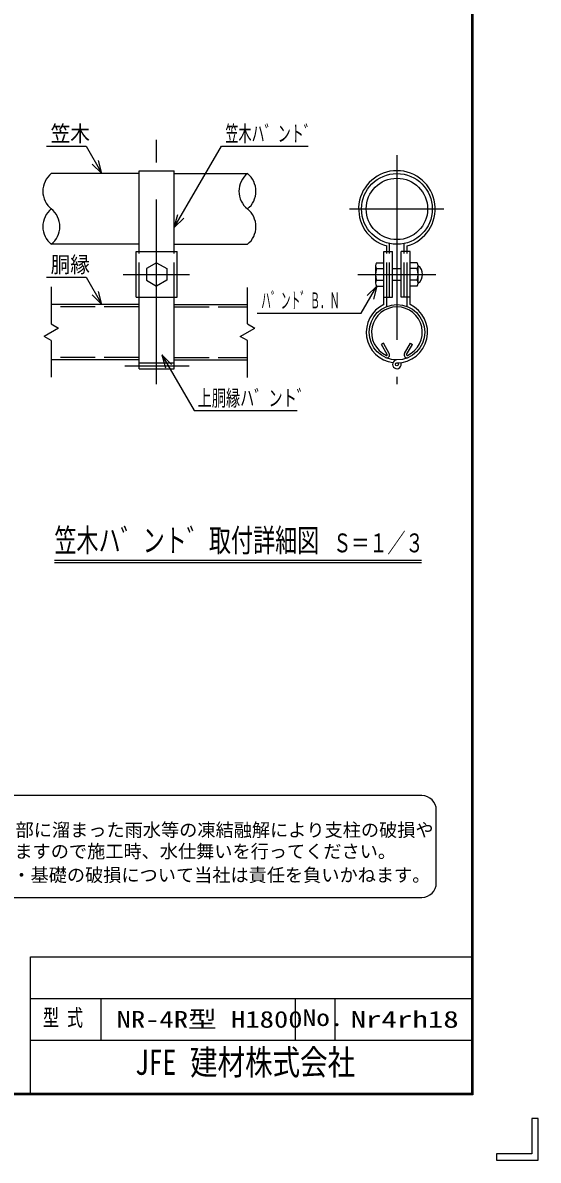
# Model space of a CAD drawing. Units: millimetres, scale not verified, with parts at other scales. Extents: x -4425 to 4425, y -3150 to 3150.
# Drawn here: x 2655 to 4425, y -3150 to 759 of the extents above; entities that cross this region are included whole.
import ezdxf
from ezdxf.enums import TextEntityAlignment as Align

# ---------------------------------------------------------------- set-up
doc = ezdxf.new("R2010")
doc.units = ezdxf.units.MM
doc.header["$LTSCALE"] = 20
doc.linetypes.add('DASHED', pattern=[7.5, 6, -1.5])
doc.linetypes.add('USER1', pattern=[50.8, 31.75, -6.35, 6.35, -6.35])
for name, color, linetype, lineweight in [('0-0_1', 7, 'Continuous', 25), ('0-5_WAKU', 7, 'Continuous', 25), ('0-6_D-TTL-TXT', 2, 'Continuous', 25)]:
    doc.layers.add(name, color=color, linetype=linetype, lineweight=lineweight)
doc.styles.add('ＭＳ ゴシック', font='')
doc.styles.get('ＭＳ ゴシック').set_extended_font_data('MS Gothic')

msp = doc.modelspace()

# ---------------------------------------------------------------- linework, layer by layer
at = {"layer": '0-0_1', "color": 3, "linetype": 'USER1'}
for p, q in [((3114.64, -483.19), (3114.64, 356.61)), ((3939.64, 304.28), (3939.64, -483.19)), ((3776.98, 119.54), (4101.11, 119.54)), ((2999.36, -105.46), (3227.91, -105.46)), ((3805.81, -105.46), (4073.47, -105.46)), ((3005.59, -419.46), (3225.84, -419.46))]:
    msp.add_line(p, q, dxfattribs=at)
at = {"layer": '0-0_1', "color": 2}
for p, q in [((2736.9, 335.24), (2872.3, 335.24)), ((2872.3, 335.24), (2926.69, 241.04)), ((3175.26, 55.28), (3336.9, 335.24)), ((3336.9, 335.24), (3634.41, 335.24)), ((2926.69, 241.04), (2893.74, 273.98)), ((2926.69, 241.04), (2914.63, 286.04)), ((3175.26, 55.28), (3187.32, 100.28)), ((3175.26, 55.28), (3208.2, 88.22)), ((2736.9, -114.76), (2872.3, -114.76)), ((2872.3, -114.76), (2926.69, -208.96)), ((2752.98, -148.72), (2752.98, -275.35)), ((3426.29, -275.34), (3426.29, -150.29)), ((3817.2, -238.24), (3870.77, -145.46)), ((3870.77, -145.46), (3837.82, -178.4)), ((3870.77, -145.46), (3858.71, -190.46)), ((2926.69, -208.96), (2893.74, -176.02)), ((2926.69, -208.96), (2914.63, -163.96)), ((3459.62, -238.24), (3817.2, -238.24)), ((2777.98, -289.78), (2727.98, -318.65)), ((2752.98, -275.35), (2777.98, -289.78)), ((3401.29, -318.65), (3451.29, -289.78)), ((3426.29, -275.34), (3451.29, -289.78)), ((2752.98, -333.08), (2727.98, -318.65)), ((2752.98, -333.08), (2752.98, -458.14)), ((3426.29, -333.08), (3401.29, -318.65)), ((3426.29, -459.71), (3426.29, -333.08)), ((3132.48, -382.05), (3243.1, -573.65)), ((3132.48, -382.05), (3165.43, -415)), ((3132.48, -382.05), (3144.54, -427.05)), ((3243.1, -573.65), (3596.59, -573.65))]:
    msp.add_line(p, q, dxfattribs=at)
at = {"layer": '0-0_1'}
for p, q in [((3054.01, 241.04), (2752.98, 241.04)), ((3054.01, -26.96), (3054.01, 251.04)), ((3054.01, 251.04), (3175.26, 251.04)), ((3175.26, -26.96), (3175.26, 251.04)), ((3175.26, 241.04), (3426.29, 241.04)), ((3914.64, -26.96), (3914.64, 0.64)), ((3964.64, -26.96), (3964.64, 0.64)), ((3054.01, -1.96), (2752.98, -1.96)), ((3044.01, -26.96), (3185.26, -26.96)), ((3044.01, -183.96), (3044.01, -26.96)), ((3175.26, -1.96), (3426.29, -1.96)), ((3185.26, -183.96), (3185.26, -26.96)), ((3894.64, -209.07), (3894.64, -26.96)), ((3894.64, -26.96), (3924.64, -26.96)), ((3904.64, -26.96), (3904.64, -7.22)), ((3924.64, -183.96), (3924.64, -26.96)), ((3954.64, -183.96), (3954.64, -26.96)), ((3984.64, -26.96), (3954.64, -26.96)), ((3974.64, -26.96), (3974.64, -7.22)), ((3984.64, -209.07), (3984.64, -26.96)), ((3114.64, -65.46), (3080, -85.46)), ((3114.64, -65.46), (3149.28, -85.46)), ((3866.46, -75.46), (3866.46, -135.46)), ((3869.89, -65.46), (3894.64, -65.46)), ((4009.38, -65.46), (3984.64, -65.46)), ((4012.82, -135.46), (4012.82, -75.46)), ((3080, -85.46), (3080, -125.46)), ((3149.28, -85.46), (3149.28, -125.46)), ((3869.89, -85.46), (3894.64, -85.46)), ((3924.64, -85.46), (3954.64, -85.46)), ((4009.38, -85.46), (3984.64, -85.46)), ((3080, -125.46), (3114.64, -145.46)), ((3149.28, -125.46), (3114.64, -145.46)), ((3869.89, -125.46), (3894.64, -125.46)), ((3869.89, -145.46), (3894.64, -145.46)), ((3924.64, -125.46), (3954.64, -125.46)), ((4009.38, -125.46), (3984.64, -125.46)), ((4009.38, -145.46), (3984.64, -145.46)), ((3044.01, -183.96), (3054.01, -183.96)), ((3054.01, -429.46), (3054.01, -183.96)), ((3175.26, -429.46), (3175.26, -183.96)), ((3175.26, -183.96), (3185.26, -183.96)), ((3894.64, -183.96), (3924.64, -183.96)), ((3904.64, -215.63), (3904.64, -183.96)), ((3984.64, -183.96), (3954.64, -183.96)), ((3974.64, -215.63), (3974.64, -183.96)), ((3054.01, -208.96), (2752.98, -208.96)), ((3175.26, -208.96), (3426.29, -208.96)), ((3893.3, -342.3), (3886.37, -346.31)), ((3906.37, -380.95), (3886.37, -346.31)), ((3913.3, -376.95), (3893.3, -342.3)), ((3965.98, -376.95), (3985.98, -342.31)), ((3972.9, -380.95), (3992.9, -346.31)), ((3985.98, -342.31), (3992.9, -346.31)), ((3054.01, -399.46), (2752.98, -399.46)), ((3054.01, -409.46), (3175.26, -409.46)), ((3054.01, -429.46), (3175.26, -429.46)), ((3114.64, -429.46), (3114.64, -409.46)), ((3175.26, -399.46), (3426.29, -399.46)), ((2763.47, -1087.75), (4023.47, -1087.75)), ((2763.47, -1095.25), (4023.47, -1095.25))]:
    msp.add_line(p, q, dxfattribs=at)
at = {"layer": '0-0_1', "color": 8, "linetype": 'DASHED'}
for p, q in [((3054.01, -183.96), (3054.01, -26.96)), ((3175.26, -183.96), (3175.26, -26.96)), ((3904.64, -183.96), (3904.64, -26.96)), ((3914.64, -183.96), (3914.64, -26.96)), ((3964.64, -183.96), (3964.64, -26.96)), ((3974.64, -183.96), (3974.64, -26.96)), ((3054.01, -183.96), (3175.26, -183.96)), ((3054.01, -216.96), (2752.98, -216.96)), ((3175.26, -216.96), (3426.29, -216.96)), ((3054.01, -391.46), (2752.98, -391.46)), ((3175.26, -391.46), (3426.29, -391.46))]:
    msp.add_line(p, q, dxfattribs=at)
at = {"layer": '0-0_1'}
for centre, radius in [((3939.64, 119.54), 121.5), ((3939.64, 119.54), 105.5), ((3939.64, -304.21), 95.25), ((3939.64, -414.46), 5)]:
    msp.add_circle(centre, radius, dxfattribs=at)
for centre, radius, start, end in [((2801.68, 180.29), 77.86, 128.71809, 231.2822), ((3474.99, 180.29), 77.86, 128.71809, 231.2822), ((3377.59, 180.29), 77.86, 308.71795, 51.28205), ((3939.64, 119.54), 131.5, 285.43574, 254.56439), ((2801.68, 58.79), 77.86, 128.71809, 231.2822), ((2704.28, 58.79), 77.86, 308.71795, 51.28205), ((3377.59, 58.79), 77.86, 308.71795, 51.28205), ((3882.74, -75.46), 16.29, 142.12123, 217.87906), ((3996.53, -75.46), 16.29, 322.12109, 37.87891), ((3990.32, -105.46), 37.5, 306.86985, 53.13015), ((3926.46, -105.46), 60, 160.5289, 199.47138), ((3952.82, -105.46), 60, 340.52876, 19.47124), ((3882.74, -135.46), 16.29, 142.12123, 217.87906), ((3996.53, -135.46), 16.29, 322.12109, 37.87891), ((3939.64, -304.21), 105.25, 115.3124, 262.47274), ((3939.64, -304.21), 87.25, 294.23979, 245.76035), ((3939.64, -304.21), 105.25, 270, 64.68775), ((3904.64, -381.95), 10, 245.76007, 30.00003), ((3904.64, -381.95), 2, 245.76007, 30.00003), ((3974.64, -381.95), 10, 150.00012, 294.24009), ((3974.64, -381.95), 2, 150.00012, 294.24009), ((3939.64, -414.46), 15, 90, 23.19157)]:
    msp.add_arc(centre, radius, start, end, dxfattribs=at)
at = {"layer": '0-5_WAKU'}
for p, q in [((2681.35, -2450.93), (4195.8, -2450.93)), ((2681.35, -2921), (2681.35, -2450.93)), ((2681.35, -2594.18), (4195.8, -2594.18)), ((2923.53, -2737.43), (2923.53, -2594.18)), ((3590.99, -2737.43), (3590.99, -2594.18)), ((3727.08, -2737.43), (3727.08, -2594.18)), ((2681.35, -2737.43), (4195.8, -2737.43)), ((4403.31, -3006.75), (4403.31, -3128.51)), ((4281.55, -3150), (4424.8, -3150))]:
    msp.add_line(p, q, dxfattribs=at)
msp.add_lwpolyline([(-4050.2, 2925), (4199.8, 2925), (4199.8, -2925), (-4050.2, -2925)], close=True, dxfattribs=at)
for points in [[(4197.8, 2923), (4197.8, -2923), (-4048.2, -2923)], [(4195.8, 2921), (4195.8, -2921), (-4046.2, -2921)], [(4424.8, -3150), (4424.8, -3006.75), (4403.31, -3006.75)], [(4403.31, -3128.51), (4281.55, -3128.51), (4281.55, -3150)]]:
    msp.add_lwpolyline(points, dxfattribs=at)
at = {"layer": '0-6_D-TTL-TXT'}
for p, q in [((4024.85, -1896.8), (1579.3, -1896.8)), ((4074.85, -2196.8), (4074.85, -1946.8)), ((1579.3, -2246.8), (4024.85, -2246.8))]:
    msp.add_line(p, q, dxfattribs=at)
for centre, start, end in [((4024.85, -1946.8), 0, 90), ((4024.85, -2196.8), 270, 0)]:
    msp.add_arc(centre, 50, start, end, dxfattribs=at)

# ---------------------------------------------------------------- texts
at = {"layer": '0-0_1', "style": 'ＭＳ ゴシック'}
for s, height, width, p in [('笠木', 54.84, 0.9, (2750.71, 334.69)), ('笠木ハ゛ント゛', 54.84, 0.6, (3350.71, 334.69)), ('胴縁', 54.84, 0.9, (2750.71, -115.31)), ('ハ゛ント゛Ｂ．Ｎ', 54.84, 0.45, (3473.44, -238.79)), ('上胴縁ハ゛ント゛', 54.84, 0.65, (3255.36, -574.2)), ('笠木ハ゛ント゛取付詳細図', 79.38, 0.7, (2763.47, -1083.01)), ('Ｓ＝１／３', 64.96, 0.7, (3720.97, -1080.24))]:
    msp.add_text(s, height=height, dxfattribs=dict(at, width=width)).set_placement(p, align=Align.BOTTOM_LEFT)
at = {"layer": '0-5_WAKU', "style": 'ＭＳ ゴシック'}
for s, height, width, p in [('型 式', 57.73, 0.7, (2724.1, -2706.02)), ('NR-4R型 H1800', 57.73, 1.25, (2977.18, -2711.99)), ('No.', 57.73, 1.2, (3615.34, -2706.02)), ('Nr4rh18', 57.73, 1.35, (3780.73, -2711.99)), ('JFE 建材株式会社', 86.59, 0.8, (3040.62, -2882.44))]:
    msp.add_text(s, height=height, dxfattribs=dict(at, width=width)).set_placement(p, align=Align.BOTTOM_LEFT)
at = {"layer": '0-6_D-TTL-TXT', "color": 7, "style": 'ＭＳ ゴシック'}
for s, p in [('凍結の恐れがある場所への設置は、内部に溜まった雨水等の凍結融解により支柱の破損や', (1569.48, -2051.47)), ('コンクリート基礎の破損の恐れがありますので施工時、水仕舞いを行ってください。', (1565.37, -2124.9)), ('施工による水仕舞い不備で起こる支柱・基礎の破損について当社は責任を負いかねます。 ', (1558.38, -2206.39))]:
    msp.add_text(s, height=45.75, dxfattribs=at).set_placement(p, align=Align.BOTTOM_LEFT)

doc.saveas('drawing.dxf')
